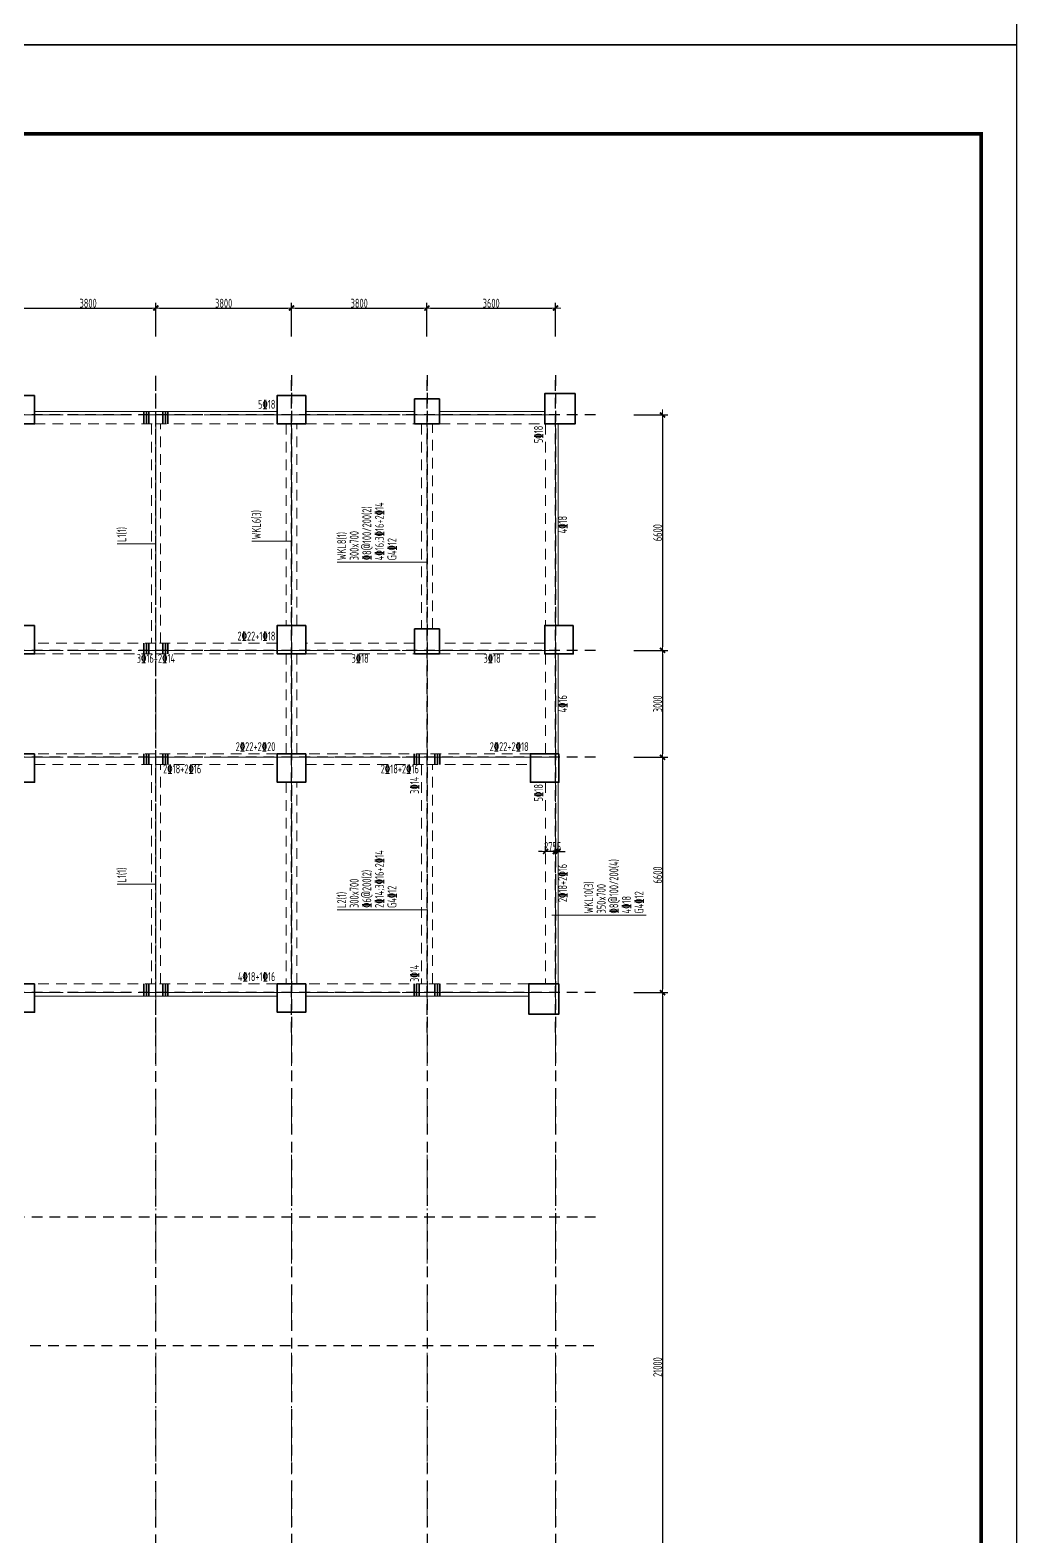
# Model space of a CAD drawing. Header units: millimetres. Extents: x 539196 to 807275, y 431843 to 1156631.
# Drawn here: x 701630 to 729290, y 558198 to 600452 of the extents above; entities that cross this region are included whole.
import ezdxf
from ezdxf.enums import TextEntityAlignment as Align

# ---------------------------------------------------------------- set-up
doc = ezdxf.new("R2010")
doc.units = ezdxf.units.MM
doc.header["$MEASUREMENT"] = 0
for name, pattern in [('DOTE', [2.42, 2, -0.2, 0.02, -0.2]), ('点划线', [1850, 1200, -300, 50, -300]), ('虚线', [500, 300, -200])]:
    doc.linetypes.add(name, pattern=pattern)
doc.layers.add('DOTE', color=1, linetype='DOTE')
doc.layers.add('PUB_TITLE', color=4, linetype='Continuous')
for name, color, linetype, lineweight in [('尺寸标注-梁', 3, 'Continuous', 18), ('梁原位标注', 7, 'Continuous', 18), ('梁名称编号', 2, 'Continuous', 18), ('梁标注引线', 2, 'Continuous', 18), ('梁附加箍筋', 1, 'Continuous', 35), ('梁集中标注', 2, 'Continuous', 18), ('砼柱', 2, 'Continuous', 35), ('砼梁', 4, 'Continuous', 18), ('轴线', 9, '点划线', 18), ('轴线标注', 3, 'Continuous', 18)]:
    doc.layers.add(name, color=color, linetype=linetype, lineweight=lineweight)
doc.styles.add('样式 1_yjk_yjk_yjk_yjk_yjk_yjk', font='yjkeng.shx', dxfattribs={"width": 0.7, "bigfont": 'yjkchn.shx'})
doc.dimstyles.new('盈建科结构_yjk_yjk_yjk_yjk_yjk_yjk', dxfattribs={"dimscale": 100, "dimtxt": 2.5, "dimasz": 1, "dimexe": 1.5, "dimexo": 0.625, "dimgap": 0.1, "dimtad": 1, "dimdec": 0, "dimrnd": 1, "dimzin": 0, "dimdsep": 46, "dimtxsty": '样式 1_yjk_yjk_yjk_yjk_yjk_yjk', "dimblk": '_yjkbk', "dimblk1": 'ARCHTICK', "dimblk2": 'ARCHTICK', "dimcen": 0.09, "dimadec": 0, "dimazin": 0, "dimtfac": 1, "dimtdec": 4, "dimtix": 1, "dimtmove": 2, "dimatfit": 3, "dimfxl": 0, "dimtolj": 1, "dimtzin": 0, "dimarcsym": 0})

# ---------------------------------------------------------------- blocks, each defined once
blk = doc.blocks.new('_yjkbk')
blk.add_line((-1, 0), (1.5, 0))
blk.add_lwpolyline([(-0.7, -0.7, 0.5, 0.5, 0), (0.7, 0.7, 0.5, 0.5, 0)], format="xyseb")
blk = doc.blocks.new('*D99')
at = {"layer": 'Defpoints', "color": 0}
for p in [(716355, 577420), (716355, 577419), (716430, 577419)]:
    blk.add_point(p, dxfattribs=at)
at = {"layer": '尺寸标注-梁', "color": 0, "lineweight": -2}
for p, q in [((716255, 577420), (716155, 577420)), ((716355, 577419), (716355, 577570)), ((716430, 577420), (716355, 577420)), ((716430, 577419), (716430, 577570)), ((716530, 577420), (716630, 577420))]:
    blk.add_line(p, q, dxfattribs=at)
at = {"layer": '尺寸标注-梁', "color": 0, "lineweight": -2, "xscale": 100, "yscale": 100, "zscale": 100}
blk.add_blockref('_yjkbk', (716355, 577420), dxfattribs=at)
at = {"layer": '尺寸标注-梁', "color": 0, "lineweight": -2, "xscale": 100, "yscale": 100, "zscale": 100, "rotation": 180}
blk.add_blockref('_yjkbk', (716430, 577420), dxfattribs=at)
at = {"layer": '尺寸标注-梁', "color": 0, "insert": (716393, 577555), "char_height": 250, "attachment_point": 5, "style": '样式 1_yjk_yjk_yjk_yjk_yjk_yjk'}
blk.add_mtext('\\A1;75', dxfattribs=at)
blk = doc.blocks.new('_ARCHTICK')
at = {"color": 0, "linetype": 'ByBlock', "const_width": 0.15}
blk.add_lwpolyline([(-0.5, -0.5), (0.5, 0.5)], dxfattribs=at)
blk = doc.blocks.new('*D100')
at = {"layer": 'Defpoints', "color": 0}
for p in [(716080, 577420), (716080, 577419), (716355, 577419)]:
    blk.add_point(p, dxfattribs=at)
at = {"layer": '尺寸标注-梁', "color": 0, "lineweight": -2}
for p, q in [((715980, 577420), (715880, 577420)), ((716080, 577419), (716080, 577570)), ((716355, 577420), (716080, 577420)), ((716355, 577419), (716355, 577570)), ((716455, 577420), (716555, 577420))]:
    blk.add_line(p, q, dxfattribs=at)
at = {"layer": '尺寸标注-梁', "color": 0, "lineweight": -2, "xscale": 100, "yscale": 100, "zscale": 100}
blk.add_blockref('_yjkbk', (716080, 577420), dxfattribs=at)
at = {"layer": '尺寸标注-梁', "color": 0, "lineweight": -2, "xscale": 100, "yscale": 100, "zscale": 100, "rotation": 180}
blk.add_blockref('_yjkbk', (716355, 577420), dxfattribs=at)
at = {"layer": '尺寸标注-梁', "color": 0, "insert": (716218, 577555), "char_height": 250, "attachment_point": 5, "style": '样式 1_yjk_yjk_yjk_yjk_yjk_yjk'}
blk.add_mtext('\\A1;275', dxfattribs=at)
blk = doc.blocks.new('*D109')
at = {"layer": 'Defpoints', "color": 0}
for p in [(705155, 592659), (701355, 589659), (705155, 589659)]:
    blk.add_point(p, dxfattribs=at)
at = {"layer": '轴线标注', "color": 0, "lineweight": -2}
for p, q in [((701355, 591859), (701355, 592809)), ((701455, 592659), (705055, 592659)), ((705155, 591859), (705155, 592809))]:
    blk.add_line(p, q, dxfattribs=at)
at = {"layer": '轴线标注', "color": 0, "lineweight": -2, "xscale": 100, "yscale": 100, "zscale": 100, "rotation": 180}
blk.add_blockref('_yjkbk', (701355, 592659), dxfattribs=at)
at = {"layer": '轴线标注', "color": 0, "lineweight": -2, "xscale": 100, "yscale": 100, "zscale": 100}
blk.add_blockref('_yjkbk', (705155, 592659), dxfattribs=at)
at = {"layer": '轴线标注', "color": 0, "insert": (703255, 592794), "char_height": 250, "attachment_point": 5, "style": '样式 1_yjk_yjk_yjk_yjk_yjk_yjk'}
blk.add_mtext('\\A1;3800', dxfattribs=at)
blk = doc.blocks.new('*D110')
at = {"layer": 'Defpoints', "color": 0}
for p in [(708955, 592659), (705155, 589659), (708955, 589659)]:
    blk.add_point(p, dxfattribs=at)
at = {"layer": '轴线标注', "color": 0, "lineweight": -2}
for p, q in [((705155, 591859), (705155, 592809)), ((705255, 592659), (708855, 592659)), ((708955, 591859), (708955, 592809))]:
    blk.add_line(p, q, dxfattribs=at)
at = {"layer": '轴线标注', "color": 0, "lineweight": -2, "xscale": 100, "yscale": 100, "zscale": 100, "rotation": 180}
blk.add_blockref('_yjkbk', (705155, 592659), dxfattribs=at)
at = {"layer": '轴线标注', "color": 0, "lineweight": -2, "xscale": 100, "yscale": 100, "zscale": 100}
blk.add_blockref('_yjkbk', (708955, 592659), dxfattribs=at)
at = {"layer": '轴线标注', "color": 0, "insert": (707055, 592794), "char_height": 250, "attachment_point": 5, "style": '样式 1_yjk_yjk_yjk_yjk_yjk_yjk'}
blk.add_mtext('\\A1;3800', dxfattribs=at)
blk = doc.blocks.new('*D111')
at = {"layer": 'Defpoints', "color": 0}
for p in [(712755, 592659), (708955, 589659), (712755, 589659)]:
    blk.add_point(p, dxfattribs=at)
at = {"layer": '轴线标注', "color": 0, "lineweight": -2}
for p, q in [((708955, 591859), (708955, 592809)), ((709055, 592659), (712655, 592659)), ((712755, 591859), (712755, 592809))]:
    blk.add_line(p, q, dxfattribs=at)
at = {"layer": '轴线标注', "color": 0, "lineweight": -2, "xscale": 100, "yscale": 100, "zscale": 100, "rotation": 180}
blk.add_blockref('_yjkbk', (708955, 592659), dxfattribs=at)
at = {"layer": '轴线标注', "color": 0, "lineweight": -2, "xscale": 100, "yscale": 100, "zscale": 100}
blk.add_blockref('_yjkbk', (712755, 592659), dxfattribs=at)
at = {"layer": '轴线标注', "color": 0, "insert": (710855, 592794), "char_height": 250, "attachment_point": 5, "style": '样式 1_yjk_yjk_yjk_yjk_yjk_yjk'}
blk.add_mtext('\\A1;3800', dxfattribs=at)
blk = doc.blocks.new('*D112')
at = {"layer": 'Defpoints', "color": 0}
for p in [(716355, 592659), (712755, 589659), (716355, 589659)]:
    blk.add_point(p, dxfattribs=at)
at = {"layer": '轴线标注', "color": 0, "lineweight": -2}
for p, q in [((712755, 591859), (712755, 592809)), ((712855, 592659), (716255, 592659)), ((716355, 591859), (716355, 592809))]:
    blk.add_line(p, q, dxfattribs=at)
at = {"layer": '轴线标注', "color": 0, "lineweight": -2, "xscale": 100, "yscale": 100, "zscale": 100, "rotation": 180}
blk.add_blockref('_yjkbk', (712755, 592659), dxfattribs=at)
at = {"layer": '轴线标注', "color": 0, "lineweight": -2, "xscale": 100, "yscale": 100, "zscale": 100}
blk.add_blockref('_yjkbk', (716355, 592659), dxfattribs=at)
at = {"layer": '轴线标注', "color": 0, "insert": (714555, 592794), "char_height": 250, "attachment_point": 5, "style": '样式 1_yjk_yjk_yjk_yjk_yjk_yjk'}
blk.add_mtext('\\A1;3600', dxfattribs=at)
blk = doc.blocks.new('*D114')
at = {"layer": 'Defpoints', "color": 0}
for p in [(716355, 589659), (716355, 583059), (719355, 583059)]:
    blk.add_point(p, dxfattribs=at)
at = {"layer": '轴线标注', "color": 0, "lineweight": -2}
for p, q in [((718555, 589659), (719505, 589659)), ((719355, 589559), (719355, 583159)), ((718555, 583059), (719505, 583059))]:
    blk.add_line(p, q, dxfattribs=at)
at = {"layer": '轴线标注', "color": 0, "lineweight": -2, "xscale": 100, "yscale": 100, "zscale": 100}
for p, rotation in [((719355, 589659), 90), ((719355, 583059), 270)]:
    blk.add_blockref('_yjkbk', p, dxfattribs=dict(at, rotation=rotation))
at = {"layer": '轴线标注', "color": 0, "insert": (719220, 586359), "char_height": 250, "attachment_point": 5, "rotation": 90, "style": '样式 1_yjk_yjk_yjk_yjk_yjk_yjk'}
blk.add_mtext('\\A1;6600', dxfattribs=at)
blk = doc.blocks.new('*D116')
at = {"layer": 'Defpoints', "color": 0}
for p in [(716355, 583059), (716355, 580059), (719355, 580059)]:
    blk.add_point(p, dxfattribs=at)
at = {"layer": '轴线标注', "color": 0, "lineweight": -2}
for p, q in [((718555, 583059), (719505, 583059)), ((719355, 582959), (719355, 580159)), ((718555, 580059), (719505, 580059))]:
    blk.add_line(p, q, dxfattribs=at)
at = {"layer": '轴线标注', "color": 0, "lineweight": -2, "xscale": 100, "yscale": 100, "zscale": 100}
for p, rotation in [((719355, 583059), 90), ((719355, 580059), 270)]:
    blk.add_blockref('_yjkbk', p, dxfattribs=dict(at, rotation=rotation))
at = {"layer": '轴线标注', "color": 0, "insert": (719220, 581559), "char_height": 250, "attachment_point": 5, "rotation": 90, "style": '样式 1_yjk_yjk_yjk_yjk_yjk_yjk'}
blk.add_mtext('\\A1;3000', dxfattribs=at)
blk = doc.blocks.new('*D118')
at = {"layer": 'Defpoints', "color": 0}
for p in [(716355, 580059), (716355, 573459), (719355, 573459)]:
    blk.add_point(p, dxfattribs=at)
at = {"layer": '轴线标注', "color": 0, "lineweight": -2}
for p, q in [((718555, 580059), (719505, 580059)), ((719355, 579959), (719355, 573559)), ((718555, 573459), (719505, 573459))]:
    blk.add_line(p, q, dxfattribs=at)
at = {"layer": '轴线标注', "color": 0, "lineweight": -2, "xscale": 100, "yscale": 100, "zscale": 100}
for p, rotation in [((719355, 580059), 90), ((719355, 573459), 270)]:
    blk.add_blockref('_yjkbk', p, dxfattribs=dict(at, rotation=rotation))
at = {"layer": '轴线标注', "color": 0, "insert": (719220, 576759), "char_height": 250, "attachment_point": 5, "rotation": 90, "style": '样式 1_yjk_yjk_yjk_yjk_yjk_yjk'}
blk.add_mtext('\\A1;6600', dxfattribs=at)
blk = doc.blocks.new('*D120')
at = {"layer": 'Defpoints', "color": 0}
for p in [(716355, 573459), (716355, 552459), (719355, 552459)]:
    blk.add_point(p, dxfattribs=at)
at = {"layer": '轴线标注', "color": 0, "lineweight": -2}
for p, q in [((718555, 573459), (719505, 573459)), ((719355, 573359), (719355, 552559)), ((718555, 552459), (719505, 552459))]:
    blk.add_line(p, q, dxfattribs=at)
at = {"layer": '轴线标注', "color": 0, "lineweight": -2, "xscale": 100, "yscale": 100, "zscale": 100}
for p, rotation in [((719355, 573459), 90), ((719355, 552459), 270)]:
    blk.add_blockref('_yjkbk', p, dxfattribs=dict(at, rotation=rotation))
at = {"layer": '轴线标注', "color": 0, "insert": (719220, 562959), "char_height": 250, "attachment_point": 5, "rotation": 90, "style": '样式 1_yjk_yjk_yjk_yjk_yjk_yjk'}
blk.add_mtext('\\A1;21000', dxfattribs=at)
blk = doc.blocks.new('jzzw')
at = {"layer": 'DOTE', "color": 1, "linetype": '虚线'}
for p, q in [((940186, 852149), (940186, 890469)), ((940186, 872027), (940186, 890469)), ((943986, 872027), (943986, 890469)), ((943986, 890469), (943986, 834829)), ((947786, 872027), (947786, 890469)), ((947786, 890469), (947786, 834829)), ((951386, 872027), (951386, 890469)), ((951386, 890469), (951386, 834829)), ((952506, 889349), (912186, 889349)), ((952506, 889349), (912186, 889349)), ((952506, 889349), (912186, 889349)), ((952506, 889349), (912186, 889349)), ((952506, 882749), (911886, 882749)), ((952506, 879749), (911886, 879749)), ((952506, 873149), (912186, 873149)), ((952506, 866849), (912186, 866849)), ((952463, 863249), (912186, 863249))]:
    blk.add_line(p, q, dxfattribs=at)

msp = doc.modelspace()

# ---------------------------------------------------------------- linework, layer by layer
at = {"layer": 'PUB_TITLE'}
for points in [[(669890.4, 600043), (729290.4, 600043), (729290.4, 684143), (669890.4, 684143)], [(669890.4, 515943), (729290.4, 515943), (729290.4, 600043), (669890.4, 600043)]]:
    msp.add_lwpolyline(points, close=True, dxfattribs=at)
at = {"layer": 'PUB_TITLE', "const_width": 100}
msp.add_lwpolyline([(670890.4, 516943), (728290.4, 516943), (728290.4, 597543), (670890.4, 597543)], close=True, dxfattribs=at)
at = {"layer": '梁标注引线'}
for p, q in [((708955.4, 586120.3), (707847.9, 586120.3)), ((705155.4, 586048.6), (704072.9, 586048.6)), ((712755.4, 585535.2), (710236.9, 585535.2)), ((705155.4, 576498.6), (704072.9, 576498.6)), ((712755.4, 575785.2), (710236.9, 575785.2)), ((716255.4, 575629.4), (718898.9, 575629.4))]:
    msp.add_line(p, q, dxfattribs=at)
at = {"layer": '梁附加箍筋'}
for p, q in [((704820.4, 589409.2), (704820.4, 589759.2)), ((704890.4, 589409.2), (704890.4, 589759.2)), ((704960.4, 589409.2), (704960.4, 589759.2)), ((705350.4, 589409.2), (705350.4, 589759.2)), ((705420.4, 589409.2), (705420.4, 589759.2)), ((705490.4, 589409.2), (705490.4, 589759.2)), ((704820.4, 582959.2), (704820.4, 583259.2)), ((704890.4, 582959.2), (704890.4, 583259.2)), ((704960.4, 582959.2), (704960.4, 583259.2)), ((705350.4, 582959.2), (705350.4, 583259.2)), ((705420.4, 582959.2), (705420.4, 583259.2)), ((705490.4, 582959.2), (705490.4, 583259.2)), ((704820.4, 579859.2), (704820.4, 580159.2)), ((704890.4, 579859.2), (704890.4, 580159.2)), ((704960.4, 579859.2), (704960.4, 580159.2)), ((705350.4, 579859.2), (705350.4, 580159.2)), ((705420.4, 579859.2), (705420.4, 580159.2)), ((705490.4, 579859.2), (705490.4, 580159.2)), ((712395.4, 579859.2), (712395.4, 580159.2)), ((712465.4, 579859.2), (712465.4, 580159.2)), ((712535.4, 579859.2), (712535.4, 580159.2)), ((712975.4, 579859.2), (712975.4, 580159.2)), ((713045.4, 579859.2), (713045.4, 580159.2)), ((713115.4, 579859.2), (713115.4, 580159.2)), ((704820.4, 573359.2), (704820.4, 573709.2)), ((704890.4, 573359.2), (704890.4, 573709.2)), ((704960.4, 573359.2), (704960.4, 573709.2)), ((705350.4, 573359.2), (705350.4, 573709.2)), ((705420.4, 573359.2), (705420.4, 573709.2)), ((705490.4, 573359.2), (705490.4, 573709.2)), ((712395.4, 573359.2), (712395.4, 573709.2)), ((712465.4, 573359.2), (712465.4, 573709.2)), ((712535.4, 573359.2), (712535.4, 573709.2)), ((712975.4, 573359.2), (712975.4, 573709.2)), ((713045.4, 573359.2), (713045.4, 573709.2)), ((713115.4, 573359.2), (713115.4, 573709.2))]:
    msp.add_line(p, q, dxfattribs=at)
at = {"layer": '砼柱'}
for points in [[(701755.4, 590209.2), (700955.4, 590209.2), (700955.4, 589409.2), (701755.4, 589409.2)], [(709355.4, 590209.2), (708555.4, 590209.2), (708555.4, 589409.2), (709355.4, 589409.2)], [(713105.4, 590109.2), (712405.4, 590109.2), (712405.4, 589409.2), (713105.4, 589409.2)], [(716905.4, 590259.2), (716055.4, 590259.2), (716055.4, 589409.2), (716905.4, 589409.2)], [(701755.4, 583759.2), (700955.4, 583759.2), (700955.4, 582959.2), (701755.4, 582959.2)], [(709355.4, 583759.2), (708555.4, 583759.2), (708555.4, 582959.2), (709355.4, 582959.2)], [(713105.4, 583659.2), (712405.4, 583659.2), (712405.4, 582959.2), (713105.4, 582959.2)], [(716855.4, 583759.2), (716055.4, 583759.2), (716055.4, 582959.2), (716855.4, 582959.2)], [(701755.4, 580159.2), (700955.4, 580159.2), (700955.4, 579359.2), (701755.4, 579359.2)], [(709355.4, 580159.2), (708555.4, 580159.2), (708555.4, 579359.2), (709355.4, 579359.2)], [(716455.4, 580159.2), (715655.4, 580159.2), (715655.4, 579359.2), (716455.4, 579359.2)], [(701755.4, 573709.2), (700955.4, 573709.2), (700955.4, 572909.2), (701755.4, 572909.2)], [(709355.4, 573709.2), (708555.4, 573709.2), (708555.4, 572909.2), (709355.4, 572909.2)], [(716455.4, 573709.2), (715605.4, 573709.2), (715605.4, 572859.2), (716455.4, 572859.2)]]:
    msp.add_lwpolyline(points, close=True, dxfattribs=at)
at = {"layer": '砼梁'}
for p, q in [((705155.4, 589759.2), (701755.4, 589759.2)), ((708555.4, 589759.2), (705155.4, 589759.2)), ((712405.4, 589759.2), (709355.4, 589759.2)), ((716055.4, 589759.2), (713105.4, 589759.2)), ((716430.4, 583759.2), (716430.4, 589409.2)), ((716430.4, 580159.2), (716430.4, 582959.2)), ((716430.4, 573709.2), (716430.4, 579359.2)), ((701755.4, 573359.2), (705155.4, 573359.2)), ((705155.4, 573359.2), (708555.4, 573359.2)), ((709355.4, 573359.2), (712755.4, 573359.2)), ((712755.4, 573359.2), (715605.4, 573359.2))]:
    msp.add_line(p, q, dxfattribs=at)
at = {"layer": '砼梁', "linetype": '虚线'}
for p, q in [((701755.4, 589409.2), (705155.4, 589409.2)), ((705030.4, 589409.2), (705030.4, 583259.2)), ((705155.5, 589409.2), (708555.4, 589409.2)), ((705280.4, 583259.2), (705280.4, 589409.2)), ((708805.4, 589409.2), (708805.4, 583759.2)), ((709105.4, 583759.2), (709105.4, 589409.2)), ((709355.4, 589409.2), (712405.4, 589409.2)), ((712605.4, 589409.2), (712605.4, 583659.2)), ((712905.4, 583659.2), (712905.4, 589409.2)), ((713105.4, 589409.2), (716055.4, 589409.2)), ((716080.4, 589409.2), (716080.4, 583759.2)), ((705155.4, 583259.2), (701755.4, 583259.2)), ((708555.4, 583259.2), (705155.5, 583259.2)), ((712405.4, 583259.2), (709355.4, 583259.2)), ((716055.4, 583259.2), (713105.4, 583259.2)), ((701755.4, 582959.2), (705155.4, 582959.2)), ((705155.4, 582959.2), (708555.4, 582959.2)), ((708805.4, 582959.2), (708805.4, 580159.2)), ((709105.4, 580159.2), (709105.4, 582959.2)), ((709355.4, 582959.2), (712405.4, 582959.2)), ((713105.4, 582959.2), (716055.4, 582959.2)), ((716080.4, 582959.2), (716080.4, 580159.2)), ((705155.4, 580159.2), (701755.4, 580159.2)), ((708555.4, 580159.2), (705155.4, 580159.2)), ((712755.4, 580159.2), (709355.4, 580159.2)), ((715655.4, 580159.2), (712755.4, 580159.2)), ((701755.4, 579859.2), (705155.4, 579859.2)), ((705030.4, 579859.2), (705030.4, 573709.2)), ((705155.5, 579859.2), (708555.4, 579859.2)), ((705280.4, 573709.2), (705280.4, 579859.2)), ((709355.4, 579859.2), (712755.4, 579859.2)), ((712605.4, 579859.2), (712605.4, 573709.2)), ((712755.5, 579859.2), (715655.4, 579859.2)), ((712905.4, 573709.2), (712905.4, 579859.2)), ((708805.4, 579359.2), (708805.4, 573709.2)), ((709105.4, 573709.2), (709105.4, 579359.2)), ((716080.4, 579359.2), (716080.4, 573709.2)), ((705155.4, 573709.2), (701755.4, 573709.2)), ((708555.4, 573709.2), (705155.5, 573709.2)), ((712755.4, 573709.2), (709355.4, 573709.2)), ((715605.4, 573709.2), (712755.5, 573709.2))]:
    msp.add_line(p, q, dxfattribs=at)
at = {"layer": '轴线'}
for p, q in [((678755.4, 589659.2), (716355.4, 589659.2)), ((701355.4, 589659.2), (705155.4, 589659.2)), ((705155.4, 583059.2), (705155.4, 589659.2)), ((705155.4, 589659.2), (708955.4, 589659.2)), ((705155.4, 536259.2), (705155.4, 589659.2)), ((708955.4, 583059.2), (708955.4, 589659.2)), ((708955.4, 589659.2), (712755.4, 589659.2)), ((708955.4, 536259.2), (708955.4, 589659.2)), ((712755.4, 583059.2), (712755.4, 589659.2)), ((712755.4, 589659.2), (716355.4, 589659.2)), ((712755.4, 536259.2), (712755.4, 589659.2)), ((716355.4, 583059.2), (716355.4, 589659.2)), ((716355.4, 536259.2), (716355.4, 589659.2)), ((678755.4, 583059.2), (716355.4, 583059.2)), ((701355.4, 583059.2), (705155.4, 583059.2)), ((705155.4, 583059.2), (708955.4, 583059.2)), ((708955.4, 580059.2), (708955.4, 583059.2)), ((708955.4, 583059.2), (712755.4, 583059.2)), ((712755.4, 580059.2), (712755.4, 583059.2)), ((712755.4, 583059.2), (716355.4, 583059.2)), ((716355.4, 580059.2), (716355.4, 583059.2)), ((678755.4, 580059.2), (716355.4, 580059.2)), ((701355.4, 580059.2), (705155.4, 580059.2)), ((705155.4, 573459.2), (705155.4, 580059.2)), ((705155.4, 580059.2), (708955.4, 580059.2)), ((708955.4, 573459.2), (708955.4, 580059.2)), ((708955.4, 580059.2), (712755.4, 580059.2)), ((712755.4, 573459.2), (712755.4, 580059.2)), ((712755.4, 580059.2), (716355.4, 580059.2)), ((716355.4, 573459.2), (716355.4, 580059.2)), ((678755.4, 573459.2), (716355.4, 573459.2)), ((701355.4, 573459.2), (705155.4, 573459.2)), ((705155.4, 573459.2), (708955.4, 573459.2)), ((708955.4, 573459.2), (712755.4, 573459.2)), ((712755.4, 573459.2), (716355.4, 573459.2))]:
    msp.add_line(p, q, dxfattribs=at)

# ---------------------------------------------------------------- block references
msp.add_blockref('jzzw', (-235030.4, -299689.7))

# ---------------------------------------------------------------- texts
at = {"layer": '梁原位标注', "linetype": 'Continuous', "style": '样式 1_yjk_yjk_yjk_yjk_yjk_yjk', "width": 0.7}
for s, p in [('5\x8418', (708505.4, 589759.2)), ('2\x8422+1\x8418', (708505.4, 583259.2)), ('2\x8422+2\x8420', (708505.4, 580159.2)), ('2\x8422+2\x8418', (715605.4, 580159.2)), ('4\x8418+1\x8416', (708505.4, 573709.2))]:
    msp.add_text(s, height=250, dxfattribs=at).set_placement(p, align=Align.BOTTOM_RIGHT)
for s, p in [('5\x8418', (716080.4, 589359.2)), ('3\x8414', (712605.4, 579516.7)), ('5\x8418', (716080.4, 579309.2))]:
    msp.add_text(s, height=250, rotation=90, dxfattribs=at).set_placement(p, align=Align.BOTTOM_RIGHT)
for s, p in [('4\x8418', (716430.4, 586584.2)), ('4\x8416', (716430.4, 581559.2)), ('2\x8418+2\x8416', (716430.4, 576534.2))]:
    msp.add_text(s, height=250, rotation=90, dxfattribs=at).set_placement(p, align=Align.TOP_CENTER)
for s, p in [('3\x8416+2\x8414', (705155.4, 582959.2)), ('3\x8418', (710880.4, 582959.2)), ('3\x8418', (714580.4, 582959.2)), ('2\x8418+2\x8416', (705892.8, 579859.2)), ('2\x8418+2\x8416', (711993, 579859.2))]:
    msp.add_text(s, height=250, dxfattribs=at).set_placement(p, align=Align.TOP_CENTER)
msp.add_text('3\x8414', height=250, rotation=90, dxfattribs=at).set_placement((712605.4, 573759.2), align=Align.BOTTOM_LEFT)
at = {"layer": '梁名称编号', "linetype": 'Continuous', "style": '样式 1_yjk_yjk_yjk_yjk_yjk_yjk', "width": 0.7}
for s, p in [('WKL6(3)', (707847.9, 586170.3)), ('L1(1)', (704072.9, 586098.6)), ('WKL8(1)', (710236.9, 585585.2)), ('L1(1)', (704072.9, 576548.6)), ('L2(1)', (710236.9, 575835.2))]:
    msp.add_text(s, height=250, rotation=90, dxfattribs=at).set_placement(p, align=Align.TOP_LEFT)
msp.add_text('WKL10(3)', height=250, rotation=90, dxfattribs=at).set_placement((717487.9, 575679.4), align=Align.BOTTOM_LEFT)
at = {"layer": '梁集中标注', "linetype": 'Continuous', "style": '样式 1_yjk_yjk_yjk_yjk_yjk_yjk', "width": 0.7}
for s, p in [('\x848@100/200(2)', (710942.4, 585585.2)), ('4\x8416;3\x8416+2\x8414', (711295.2, 585585.2)), ('300x700', (710589.7, 585585.2)), ('G4\x8412', (711647.9, 585585.2)), ('2\x8414;3\x8416+2\x8414', (711295.2, 575835.2)), ('\x846@200(2)', (710942.4, 575835.2)), ('300x700', (710589.7, 575835.2)), ('G4\x8412', (711647.9, 575835.2))]:
    msp.add_text(s, height=250, rotation=90, dxfattribs=at).set_placement(p, align=Align.TOP_LEFT)
for s, p in [('\x848@100/200(4)', (718193.4, 575679.4)), ('350x700', (717840.7, 575679.4)), ('4\x8418', (718546.2, 575679.4)), ('G4\x8412', (718898.9, 575679.4))]:
    msp.add_text(s, height=250, rotation=90, dxfattribs=at).set_placement(p, align=Align.BOTTOM_LEFT)

# ---------------------------------------------------------------- dimensions: what is measured, and where the dimension line sits
at = {"layer": '尺寸标注-梁'}
for p1, p2, picture, middle in [((716355.4, 577419.2), (716080.4, 577419.2), '*D100', (716217.9, 577555.2)), ((716430.4, 577419.2), (716355.4, 577419.2), '*D99', (716392.9, 577555.2))]:
    dim = msp.add_aligned_dim(p1=p1, p2=p2, distance=-1, dimstyle='盈建科结构_yjk_yjk_yjk_yjk_yjk_yjk', override={"dimscale": 100, "dimtxt": 2.5, "dimasz": 1, "dimexe": 1.5, "dimexo": 0, "dimgap": 0.1, "dimtad": 1, "dimlfac": 1, "dimrnd": 5, "dimdle": 0, "dimfxlon": 0}, dxfattribs=at)
    dim.commit()
    dim.dimension.update_dxf_attribs({"geometry": picture, "text_midpoint": middle})
at = {"layer": '轴线标注'}
for p1, p2, picture, middle in [((701355.4, 589659.2), (705155.4, 589659.2), '*D109', (703255.4, 592794.2)), ((705155.4, 589659.2), (708955.4, 589659.2), '*D110', (707055.4, 592794.2)), ((708955.4, 589659.2), (712755.4, 589659.2), '*D111', (710855.4, 592794.2)), ((712755.4, 589659.2), (716355.4, 589659.2), '*D112', (714555.4, 592794.2)), ((716355.4, 589659.2), (716355.4, 583059.2), '*D114', (719220.4, 586359.2)), ((716355.4, 583059.2), (716355.4, 580059.2), '*D116', (719220.4, 581559.2)), ((716355.4, 580059.2), (716355.4, 573459.2), '*D118', (719220.4, 576759.2)), ((716355.4, 573459.2), (716355.4, 552459.2), '*D120', (719220.4, 562959.2))]:
    dim = msp.add_aligned_dim(p1=p1, p2=p2, distance=3000, dimstyle='盈建科结构_yjk_yjk_yjk_yjk_yjk_yjk', override={"dimscale": 100, "dimtxt": 2.5, "dimasz": 1, "dimexe": 1.5, "dimexo": 22, "dimgap": 0.1, "dimtad": 1, "dimlfac": 1, "dimrnd": 5, "dimdle": 0, "dimfxlon": 0}, dxfattribs=at)
    dim.commit()
    dim.dimension.update_dxf_attribs({"geometry": picture, "text_midpoint": middle})

doc.saveas('drawing.dxf')
